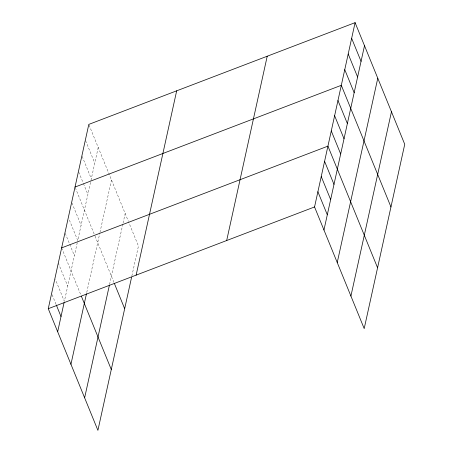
<?xml version="1.0" encoding="UTF-8"?>
<svg xmlns="http://www.w3.org/2000/svg" width="453" height="453" viewBox="0 0 453 453"><rect width="100%" height="100%" fill="white"/><g stroke="black" fill="none" stroke-linecap="round" stroke-linejoin="round"><path stroke-width="0.34" stroke-dasharray="2.27 1.7" d="M77.282 242.593L64.36 301.341L55.476 279.575M98.21 147.446L77.735 240.52L69.116 219.394M86.761 292.411L99.802 233.114M99.949 232.429L111.489 179.983M109.558 284.467L122.922 223.725M123.069 223.046L125.17 213.51M131.857 276.019L138.448 246.047L128.624 221.97M89.065 125.039L128.358 221.319M85.617 140.707L94.762 163.114M82.174 156.37L91.319 178.776M78.726 172.038L83.171 182.921M83.431 183.561L87.871 194.445M75.283 187.701L94.785 235.492M95.051 236.143L114.043 282.678M71.936 202.91L81.081 225.317M65.249 233.318L74.394 255.724M61.642 247.882L80.872 295.011M58.295 263.085L67.701 286.137M52.129 294.778L56.047 304.382"/><path stroke-width="0.68" d="M131.557 277.378L97.905 430.35L48.261 308.703L88.805 124.399L355.095 22.65L404.739 144.297L364.195 328.601L314.552 206.953L355.095 22.65M57.667 331.749L64.054 302.723M70.945 364.286L86.455 293.793M84.632 397.813L109.411 285.158M136.138 275.124L176.681 90.821M226.676 240.532L267.219 56.229M323.957 229.999L364.501 45.696M337.236 262.536L377.779 78.233M350.916 296.064L391.46 111.761M75.022 187.061L341.307 85.311L390.95 206.959M61.642 247.882L327.932 146.132L377.575 267.78M48.261 308.703L314.552 206.953M351.647 38.318L361.052 61.365M348.198 53.981L357.604 77.027M344.756 69.649L354.161 92.695M337.966 100.521L347.372 123.567M334.62 115.725L344.025 138.771M331.273 130.928L340.679 153.975M324.586 161.336L333.991 184.388M321.239 176.545L330.65 199.592M317.898 191.749L327.304 214.796M114.309 283.329L124.666 308.708M81.404 296.307L111.285 369.529M56.314 305.022L61.013 316.545"/></g></svg>
